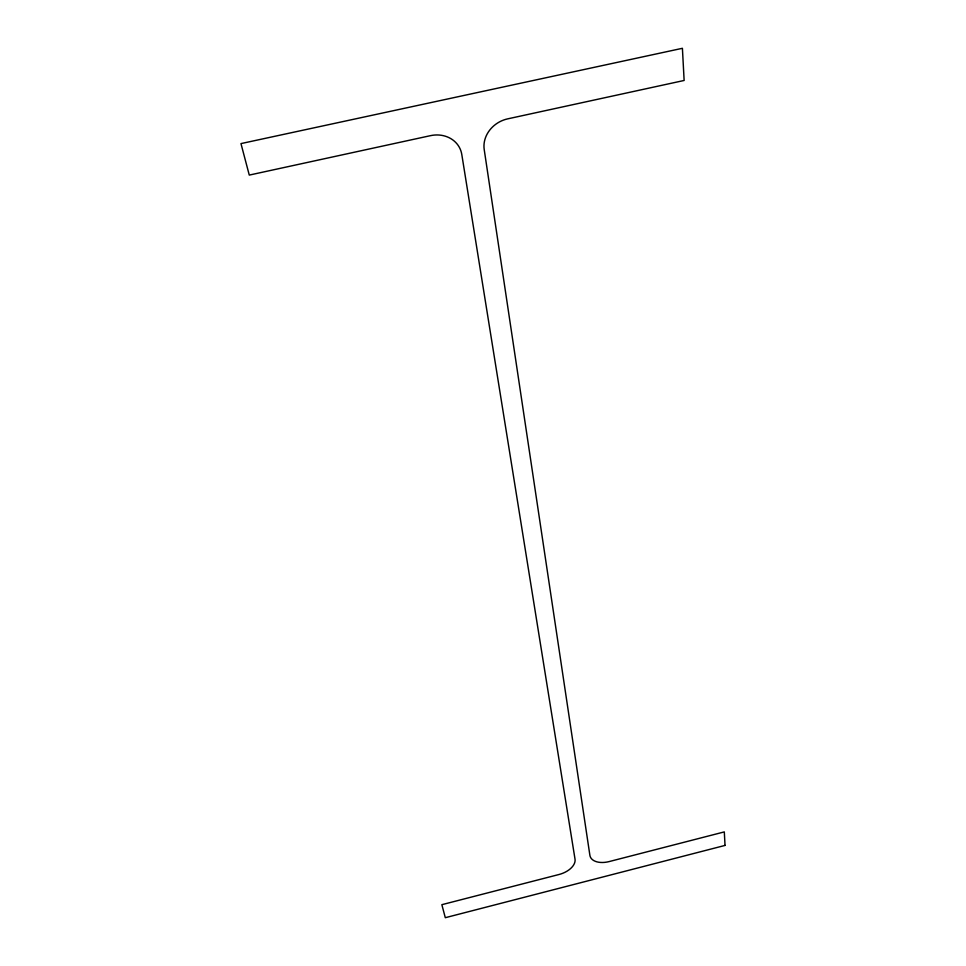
<?xml version="1.0" encoding="UTF-8"?>
<svg xmlns="http://www.w3.org/2000/svg" width="966" height="966" viewBox="0 0 966 966"><rect width="100%" height="100%" fill="white"/><g stroke="black" fill="none" stroke-linecap="round" stroke-linejoin="round"><path stroke-width="1.45" d="M725.031 845.419L445.302 917.7L441.86 904.683L559.036 874.496A18.487 10.928 -16.9 0 0 575.024 859.16L461.784 154.427A27.76 24.657 -21.9 0 0 430.51 135.651L249.276 175.088L240.969 143.596L682.407 48.3L684.133 80.468L507.657 118.866A27.773 24.355 -28.9 0 0 484.207 149.525L589.888 855.345A18.426 10.88 -18 0 0 609.16 861.575L724.307 831.907L725.031 845.419"/></g></svg>
